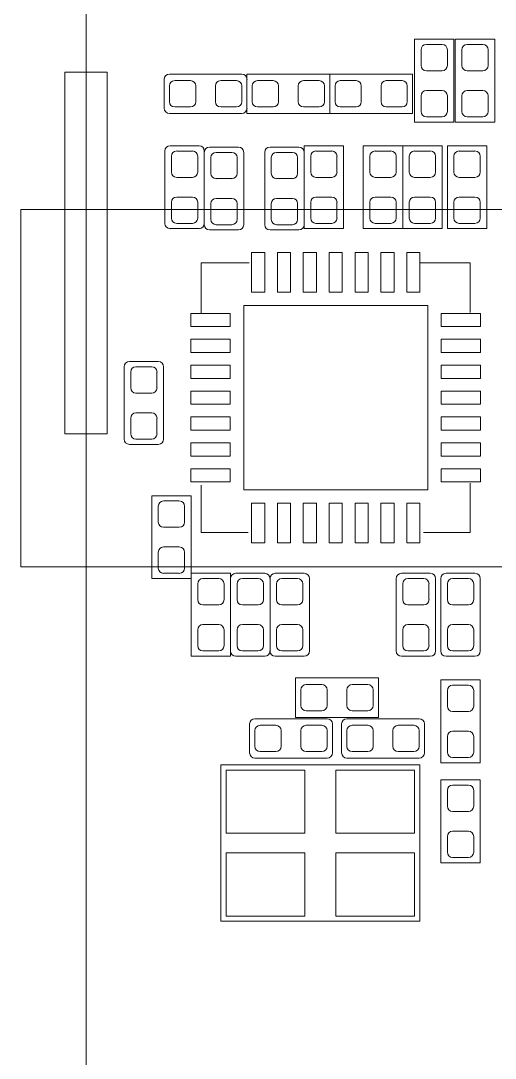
# Model space of a CAD drawing. Extents: x 14416 to 15769, y -3933 to -3562.
# Drawn here: x 14550.96 to 14560.13, y -3854.19 to -3834.16 of the extents above; entities that cross this region are included whole.
import ezdxf

# ---------------------------------------------------------------- set-up
doc = ezdxf.new("R2010")
doc.units = 0
doc.header["$LTSCALE"] = 3
doc.layers.get('0').update_dxf_attribs({"color": 2, "linetype": 'CONTINUOUS', "lineweight": 9})

msp = doc.modelspace()

# ---------------------------------------------------------------- linework, layer by layer
at = {"color": 1, "linetype": 'Continuous'}
msp.add_line((14552.224, -3821.497), (14552.224, -3855.787), dxfattribs=at)
at = {"color": 5, "linetype": 'Continuous'}
for p, q in [((14558.574, -3834.515), (14558.574, -3836.115)), ((14559.336, -3834.515), (14558.574, -3834.515)), ((14559.336, -3836.115), (14559.336, -3834.515)), ((14559.361, -3834.515), (14559.361, -3836.115)), ((14560.123, -3834.515), (14559.361, -3834.515)), ((14560.123, -3836.115), (14560.123, -3834.515)), ((14553.837, -3835.188), (14555.234, -3835.188)), ((14555.335, -3835.188), (14555.335, -3835.95)), ((14558.536, -3835.188), (14555.335, -3835.188)), ((14556.935, -3835.95), (14556.935, -3835.188)), ((14558.536, -3835.95), (14558.536, -3835.188)), ((14553.735, -3835.848), (14553.735, -3835.29)), ((14555.234, -3835.95), (14553.837, -3835.95)), ((14555.335, -3835.95), (14558.536, -3835.95)), ((14558.574, -3836.115), (14559.336, -3836.115)), ((14559.361, -3836.115), (14560.123, -3836.115)), ((14553.849, -3836.572), (14554.408, -3836.572)), ((14554.611, -3836.598), (14555.17, -3836.598)), ((14555.78, -3836.598), (14556.339, -3836.598)), ((14556.44, -3836.572), (14556.44, -3838.172)), ((14557.202, -3836.572), (14556.44, -3836.572)), ((14557.202, -3838.172), (14557.202, -3836.572)), ((14557.583, -3836.572), (14557.583, -3838.172)), ((14559.107, -3836.572), (14557.583, -3836.572)), ((14558.345, -3838.172), (14558.345, -3836.572)), ((14559.107, -3838.172), (14559.107, -3836.572)), ((14559.209, -3836.572), (14559.209, -3838.172)), ((14559.971, -3836.572), (14559.209, -3836.572)), ((14559.971, -3838.172), (14559.971, -3836.572)), ((14553.748, -3838.071), (14553.748, -3836.674)), ((14554.51, -3836.674), (14554.51, -3838.096)), ((14555.272, -3836.699), (14555.272, -3838.096)), ((14555.678, -3838.096), (14555.678, -3836.699)), ((14550.961, -3837.804), (14550.961, -3844.705)), ((14575.963, -3837.804), (14550.961, -3837.804)), ((14554.408, -3838.172), (14553.849, -3838.172)), ((14555.17, -3838.198), (14554.611, -3838.198)), ((14556.339, -3838.198), (14555.78, -3838.198)), ((14556.44, -3838.172), (14557.202, -3838.172)), ((14557.583, -3838.172), (14559.107, -3838.172)), ((14559.209, -3838.172), (14559.971, -3838.172)), ((14554.448, -3839.809), (14554.448, -3838.835)), ((14554.448, -3838.835), (14555.376, -3838.835)), ((14558.69, -3838.835), (14559.651, -3838.835)), ((14559.651, -3838.835), (14559.651, -3839.792)), ((14552.96, -3842.236), (14552.96, -3840.839)), ((14553.062, -3840.738), (14553.621, -3840.738)), ((14553.722, -3840.839), (14553.722, -3842.236)), ((14553.621, -3842.338), (14553.062, -3842.338)), ((14554.448, -3844.038), (14554.448, -3843.126)), ((14559.651, -3843.089), (14559.651, -3844.038)), ((14553.494, -3843.329), (14553.494, -3844.929)), ((14554.256, -3843.329), (14553.494, -3843.329)), ((14554.256, -3843.329), (14554.256, -3846.427)), ((14555.358, -3844.038), (14554.448, -3844.038)), ((14559.651, -3844.038), (14558.744, -3844.038)), ((14550.961, -3844.705), (14560.719, -3844.705)), ((14555.018, -3844.827), (14554.256, -3844.827)), ((14555.018, -3846.427), (14555.018, -3844.827)), ((14555.119, -3844.827), (14555.678, -3844.827)), ((14555.881, -3844.827), (14556.44, -3844.827)), ((14558.32, -3844.827), (14558.879, -3844.827)), ((14559.183, -3844.827), (14559.742, -3844.827)), ((14553.494, -3844.929), (14554.256, -3844.929)), ((14555.78, -3846.326), (14555.78, -3844.929)), ((14556.542, -3844.929), (14556.542, -3846.326)), ((14558.218, -3846.326), (14558.218, -3844.929)), ((14558.98, -3844.929), (14558.98, -3846.326)), ((14559.082, -3846.326), (14559.082, -3844.929)), ((14559.844, -3844.929), (14559.844, -3846.326)), ((14554.256, -3846.427), (14555.018, -3846.427)), ((14555.678, -3846.427), (14555.119, -3846.427)), ((14556.44, -3846.427), (14555.881, -3846.427)), ((14558.879, -3846.427), (14558.32, -3846.427)), ((14559.742, -3846.427), (14559.183, -3846.427)), ((14556.275, -3846.847), (14556.275, -3847.609)), ((14557.875, -3846.847), (14556.275, -3846.847)), ((14557.875, -3847.609), (14557.875, -3846.847)), ((14559.082, -3846.885), (14559.082, -3848.485)), ((14559.844, -3846.885), (14559.082, -3846.885)), ((14559.844, -3848.485), (14559.844, -3846.885)), ((14555.488, -3847.634), (14556.885, -3847.634)), ((14556.275, -3847.609), (14557.875, -3847.609)), ((14557.266, -3847.634), (14558.663, -3847.634)), ((14555.386, -3848.294), (14555.386, -3847.736)), ((14556.986, -3847.736), (14556.986, -3848.294)), ((14557.164, -3848.294), (14557.164, -3847.736)), ((14558.764, -3847.736), (14558.764, -3848.294)), ((14556.885, -3848.396), (14555.488, -3848.396)), ((14558.663, -3848.396), (14557.266, -3848.396)), ((14559.082, -3848.485), (14559.844, -3848.485)), ((14554.828, -3851.545), (14554.828, -3848.523)), ((14554.828, -3848.523), (14558.675, -3848.523)), ((14558.675, -3848.523), (14558.675, -3851.545)), ((14559.082, -3848.815), (14559.082, -3850.415)), ((14559.844, -3848.815), (14559.082, -3848.815)), ((14559.844, -3850.415), (14559.844, -3848.815)), ((14559.082, -3850.415), (14559.844, -3850.415)), ((14558.675, -3851.545), (14554.828, -3851.545))]:
    msp.add_line(p, q, dxfattribs=at)
at = {"color": 6, "linetype": 'Continuous'}
for p, q in [((14558.802, -3834.616), (14559.107, -3834.616)), ((14559.59, -3834.616), (14559.895, -3834.616)), ((14558.701, -3835.023), (14558.701, -3834.718)), ((14559.209, -3834.718), (14559.209, -3835.023)), ((14559.488, -3835.023), (14559.488, -3834.718)), ((14559.996, -3834.718), (14559.996, -3835.023)), ((14551.817, -3842.135), (14551.817, -3835.15)), ((14551.817, -3835.15), (14552.63, -3835.15)), ((14552.63, -3835.15), (14552.63, -3842.135)), ((14559.107, -3835.124), (14558.802, -3835.124)), ((14559.895, -3835.124), (14559.59, -3835.124)), ((14553.837, -3835.721), (14553.837, -3835.417)), ((14553.938, -3835.315), (14554.243, -3835.315)), ((14554.345, -3835.417), (14554.345, -3835.721)), ((14554.726, -3835.721), (14554.726, -3835.417)), ((14554.827, -3835.315), (14555.132, -3835.315)), ((14555.234, -3835.417), (14555.234, -3835.721)), ((14555.437, -3835.721), (14555.437, -3835.417)), ((14555.538, -3835.315), (14555.843, -3835.315)), ((14555.945, -3835.417), (14555.945, -3835.721)), ((14556.326, -3835.721), (14556.326, -3835.417)), ((14556.427, -3835.315), (14556.732, -3835.315)), ((14556.834, -3835.417), (14556.834, -3835.721)), ((14557.037, -3835.721), (14557.037, -3835.417)), ((14557.139, -3835.315), (14557.443, -3835.315)), ((14557.545, -3835.417), (14557.545, -3835.721)), ((14557.926, -3835.721), (14557.926, -3835.417)), ((14558.028, -3835.315), (14558.332, -3835.315)), ((14558.434, -3835.417), (14558.434, -3835.721)), ((14558.701, -3835.912), (14558.701, -3835.607)), ((14558.802, -3835.505), (14559.107, -3835.505)), ((14559.209, -3835.607), (14559.209, -3835.912)), ((14559.488, -3835.912), (14559.488, -3835.607)), ((14559.59, -3835.505), (14559.895, -3835.505)), ((14559.996, -3835.607), (14559.996, -3835.912)), ((14554.243, -3835.823), (14553.938, -3835.823)), ((14555.132, -3835.823), (14554.827, -3835.823)), ((14555.843, -3835.823), (14555.538, -3835.823)), ((14556.732, -3835.823), (14556.427, -3835.823)), ((14557.443, -3835.823), (14557.139, -3835.823)), ((14558.332, -3835.823), (14558.028, -3835.823)), ((14559.107, -3836.013), (14558.802, -3836.013)), ((14559.895, -3836.013), (14559.59, -3836.013)), ((14553.875, -3837.08), (14553.875, -3836.775)), ((14553.976, -3836.674), (14554.281, -3836.674)), ((14554.383, -3836.775), (14554.383, -3837.08)), ((14554.637, -3837.106), (14554.637, -3836.801)), ((14554.738, -3836.699), (14555.043, -3836.699)), ((14555.145, -3836.801), (14555.145, -3837.106)), ((14555.805, -3837.106), (14555.805, -3836.801)), ((14555.907, -3836.699), (14556.212, -3836.699)), ((14556.313, -3836.801), (14556.313, -3837.106)), ((14556.567, -3837.08), (14556.567, -3836.775)), ((14556.669, -3836.674), (14556.974, -3836.674)), ((14557.075, -3836.775), (14557.075, -3837.08)), ((14557.71, -3837.08), (14557.71, -3836.775)), ((14557.812, -3836.674), (14558.117, -3836.674)), ((14558.218, -3836.775), (14558.218, -3837.08)), ((14558.472, -3837.08), (14558.472, -3836.775)), ((14558.574, -3836.674), (14558.879, -3836.674)), ((14558.98, -3836.775), (14558.98, -3837.08)), ((14559.336, -3837.08), (14559.336, -3836.775)), ((14559.437, -3836.674), (14559.742, -3836.674)), ((14559.844, -3836.775), (14559.844, -3837.08)), ((14554.281, -3837.182), (14553.976, -3837.182)), ((14555.043, -3837.207), (14554.738, -3837.207)), ((14556.212, -3837.207), (14555.907, -3837.207)), ((14556.974, -3837.182), (14556.669, -3837.182)), ((14558.117, -3837.182), (14557.812, -3837.182)), ((14558.879, -3837.182), (14558.574, -3837.182)), ((14559.742, -3837.182), (14559.437, -3837.182)), ((14553.875, -3837.969), (14553.875, -3837.664)), ((14553.976, -3837.563), (14554.281, -3837.563)), ((14554.383, -3837.664), (14554.383, -3837.969)), ((14554.738, -3837.588), (14555.043, -3837.588)), ((14555.907, -3837.588), (14556.212, -3837.588)), ((14556.567, -3837.969), (14556.567, -3837.664)), ((14556.669, -3837.563), (14556.974, -3837.563)), ((14557.075, -3837.664), (14557.075, -3837.969)), ((14557.71, -3837.969), (14557.71, -3837.664)), ((14557.812, -3837.563), (14558.117, -3837.563)), ((14558.218, -3837.664), (14558.218, -3837.969)), ((14558.472, -3837.969), (14558.472, -3837.664)), ((14558.574, -3837.563), (14558.879, -3837.563)), ((14558.98, -3837.664), (14558.98, -3837.969)), ((14559.336, -3837.969), (14559.336, -3837.664)), ((14559.437, -3837.563), (14559.742, -3837.563)), ((14559.844, -3837.664), (14559.844, -3837.969)), ((14554.637, -3837.995), (14554.637, -3837.69)), ((14555.145, -3837.69), (14555.145, -3837.995)), ((14555.805, -3837.995), (14555.805, -3837.69)), ((14556.313, -3837.69), (14556.313, -3837.995)), ((14554.281, -3838.071), (14553.976, -3838.071)), ((14556.974, -3838.071), (14556.669, -3838.071)), ((14558.117, -3838.071), (14557.812, -3838.071)), ((14558.879, -3838.071), (14558.574, -3838.071)), ((14559.742, -3838.071), (14559.437, -3838.071)), ((14555.043, -3838.096), (14554.738, -3838.096)), ((14556.212, -3838.096), (14555.907, -3838.096)), ((14555.423, -3839.398), (14555.423, -3838.636)), ((14555.423, -3838.636), (14555.677, -3838.636)), ((14555.677, -3838.636), (14555.677, -3839.398)), ((14555.923, -3839.398), (14555.923, -3838.636)), ((14555.923, -3838.636), (14556.177, -3838.636)), ((14556.177, -3838.636), (14556.177, -3839.398)), ((14556.423, -3839.398), (14556.423, -3838.636)), ((14556.423, -3838.636), (14556.677, -3838.636)), ((14556.677, -3838.636), (14556.677, -3839.398)), ((14556.923, -3839.398), (14556.923, -3838.636)), ((14556.923, -3838.636), (14557.177, -3838.636)), ((14557.177, -3838.636), (14557.177, -3839.398)), ((14557.423, -3839.398), (14557.423, -3838.636)), ((14557.423, -3838.636), (14557.677, -3838.636)), ((14557.677, -3838.636), (14557.677, -3839.398)), ((14557.923, -3839.398), (14557.923, -3838.636)), ((14557.923, -3838.636), (14558.177, -3838.636)), ((14558.177, -3838.636), (14558.177, -3839.398)), ((14558.423, -3839.398), (14558.423, -3838.636)), ((14558.423, -3838.636), (14558.677, -3838.636)), ((14558.677, -3838.636), (14558.677, -3839.398)), ((14555.677, -3839.398), (14555.423, -3839.398)), ((14556.177, -3839.398), (14555.923, -3839.398)), ((14556.677, -3839.398), (14556.423, -3839.398)), ((14557.177, -3839.398), (14556.923, -3839.398)), ((14557.677, -3839.398), (14557.423, -3839.398)), ((14558.177, -3839.398), (14557.923, -3839.398)), ((14558.677, -3839.398), (14558.423, -3839.398)), ((14555.272, -3843.214), (14555.272, -3839.658)), ((14555.272, -3839.658), (14558.828, -3839.658)), ((14558.828, -3839.658), (14558.828, -3843.214)), ((14554.25, -3840.063), (14554.25, -3839.809)), ((14554.25, -3839.809), (14555.012, -3839.809)), ((14555.012, -3839.809), (14555.012, -3840.063)), ((14559.088, -3840.063), (14559.088, -3839.809)), ((14559.088, -3839.809), (14559.85, -3839.809)), ((14559.85, -3839.809), (14559.85, -3840.063)), ((14555.012, -3840.063), (14554.25, -3840.063)), ((14559.85, -3840.063), (14559.088, -3840.063)), ((14554.25, -3840.563), (14554.25, -3840.309)), ((14554.25, -3840.309), (14555.012, -3840.309)), ((14555.012, -3840.309), (14555.012, -3840.563)), ((14559.088, -3840.563), (14559.088, -3840.309)), ((14559.088, -3840.309), (14559.85, -3840.309)), ((14559.85, -3840.309), (14559.85, -3840.563)), ((14555.012, -3840.563), (14554.25, -3840.563)), ((14559.85, -3840.563), (14559.088, -3840.563)), ((14553.189, -3840.839), (14553.494, -3840.839)), ((14554.25, -3841.063), (14554.25, -3840.809)), ((14554.25, -3840.809), (14555.012, -3840.809)), ((14555.012, -3840.809), (14555.012, -3841.063)), ((14559.088, -3841.063), (14559.088, -3840.809)), ((14559.088, -3840.809), (14559.85, -3840.809)), ((14559.85, -3840.809), (14559.85, -3841.063)), ((14553.087, -3841.246), (14553.087, -3840.941)), ((14553.595, -3840.941), (14553.595, -3841.246)), ((14555.012, -3841.063), (14554.25, -3841.063)), ((14559.85, -3841.063), (14559.088, -3841.063)), ((14553.494, -3841.347), (14553.189, -3841.347)), ((14554.25, -3841.563), (14554.25, -3841.309)), ((14554.25, -3841.309), (14555.012, -3841.309)), ((14555.012, -3841.309), (14555.012, -3841.563)), ((14559.088, -3841.563), (14559.088, -3841.309)), ((14559.088, -3841.309), (14559.85, -3841.309)), ((14559.85, -3841.309), (14559.85, -3841.563)), ((14555.012, -3841.563), (14554.25, -3841.563)), ((14559.85, -3841.563), (14559.088, -3841.563)), ((14553.087, -3842.135), (14553.087, -3841.83)), ((14553.189, -3841.728), (14553.494, -3841.728)), ((14553.595, -3841.83), (14553.595, -3842.135)), ((14554.25, -3842.063), (14554.25, -3841.809)), ((14554.25, -3841.809), (14555.012, -3841.809)), ((14555.012, -3841.809), (14555.012, -3842.063)), ((14559.088, -3842.063), (14559.088, -3841.809)), ((14559.088, -3841.809), (14559.85, -3841.809)), ((14559.85, -3841.809), (14559.85, -3842.063)), ((14555.012, -3842.063), (14554.25, -3842.063)), ((14559.85, -3842.063), (14559.088, -3842.063)), ((14552.63, -3842.135), (14551.817, -3842.135)), ((14553.494, -3842.236), (14553.189, -3842.236)), ((14554.25, -3842.563), (14554.25, -3842.309)), ((14554.25, -3842.309), (14555.012, -3842.309)), ((14555.012, -3842.309), (14555.012, -3842.563)), ((14559.088, -3842.563), (14559.088, -3842.309)), ((14559.088, -3842.309), (14559.85, -3842.309)), ((14559.85, -3842.309), (14559.85, -3842.563)), ((14555.012, -3842.563), (14554.25, -3842.563)), ((14559.85, -3842.563), (14559.088, -3842.563)), ((14554.25, -3843.063), (14554.25, -3842.809)), ((14554.25, -3842.809), (14555.012, -3842.809)), ((14555.012, -3842.809), (14555.012, -3843.063)), ((14559.088, -3843.063), (14559.088, -3842.809)), ((14559.088, -3842.809), (14559.85, -3842.809)), ((14559.85, -3842.809), (14559.85, -3843.063)), ((14555.012, -3843.063), (14554.25, -3843.063)), ((14559.85, -3843.063), (14559.088, -3843.063)), ((14558.828, -3843.214), (14555.272, -3843.214)), ((14553.722, -3843.43), (14554.027, -3843.43)), ((14555.423, -3844.236), (14555.423, -3843.474)), ((14555.423, -3843.474), (14555.677, -3843.474)), ((14555.677, -3843.474), (14555.677, -3844.236)), ((14555.923, -3844.236), (14555.923, -3843.474)), ((14555.923, -3843.474), (14556.177, -3843.474)), ((14556.177, -3843.474), (14556.177, -3844.236)), ((14556.423, -3844.236), (14556.423, -3843.474)), ((14556.423, -3843.474), (14556.677, -3843.474)), ((14556.677, -3843.474), (14556.677, -3844.236)), ((14556.923, -3844.236), (14556.923, -3843.474)), ((14556.923, -3843.474), (14557.177, -3843.474)), ((14557.177, -3843.474), (14557.177, -3844.236)), ((14557.423, -3844.236), (14557.423, -3843.474)), ((14557.423, -3843.474), (14557.677, -3843.474)), ((14557.677, -3843.474), (14557.677, -3844.236)), ((14557.923, -3844.236), (14557.923, -3843.474)), ((14557.923, -3843.474), (14558.177, -3843.474)), ((14558.177, -3843.474), (14558.177, -3844.236)), ((14558.423, -3844.236), (14558.423, -3843.474)), ((14558.423, -3843.474), (14558.677, -3843.474)), ((14558.677, -3843.474), (14558.677, -3844.236)), ((14553.621, -3843.837), (14553.621, -3843.532)), ((14554.129, -3843.532), (14554.129, -3843.837)), ((14554.027, -3843.938), (14553.722, -3843.938)), ((14555.677, -3844.236), (14555.423, -3844.236)), ((14556.177, -3844.236), (14555.923, -3844.236)), ((14556.677, -3844.236), (14556.423, -3844.236)), ((14557.177, -3844.236), (14556.923, -3844.236)), ((14557.677, -3844.236), (14557.423, -3844.236)), ((14558.177, -3844.236), (14557.923, -3844.236)), ((14558.677, -3844.236), (14558.423, -3844.236)), ((14553.621, -3844.726), (14553.621, -3844.421)), ((14553.722, -3844.319), (14554.027, -3844.319)), ((14554.129, -3844.421), (14554.129, -3844.726)), ((14554.027, -3844.827), (14553.722, -3844.827)), ((14554.383, -3845.335), (14554.383, -3845.03)), ((14554.484, -3844.929), (14554.789, -3844.929)), ((14554.891, -3845.03), (14554.891, -3845.335)), ((14555.145, -3845.335), (14555.145, -3845.03)), ((14555.246, -3844.929), (14555.551, -3844.929)), ((14555.653, -3845.03), (14555.653, -3845.335)), ((14555.907, -3845.335), (14555.907, -3845.03)), ((14556.008, -3844.929), (14556.313, -3844.929)), ((14556.415, -3845.03), (14556.415, -3845.335)), ((14558.345, -3845.335), (14558.345, -3845.03)), ((14558.447, -3844.929), (14558.752, -3844.929)), ((14558.853, -3845.03), (14558.853, -3845.335)), ((14559.209, -3845.335), (14559.209, -3845.03)), ((14559.31, -3844.929), (14559.615, -3844.929)), ((14559.717, -3845.03), (14559.717, -3845.335)), ((14554.789, -3845.437), (14554.484, -3845.437)), ((14555.551, -3845.437), (14555.246, -3845.437)), ((14556.313, -3845.437), (14556.008, -3845.437)), ((14558.752, -3845.437), (14558.447, -3845.437)), ((14559.615, -3845.437), (14559.31, -3845.437)), ((14554.484, -3845.818), (14554.789, -3845.818)), ((14555.246, -3845.818), (14555.551, -3845.818)), ((14556.008, -3845.818), (14556.313, -3845.818)), ((14558.447, -3845.818), (14558.752, -3845.818)), ((14559.31, -3845.818), (14559.615, -3845.818)), ((14554.383, -3846.224), (14554.383, -3845.919)), ((14554.891, -3845.919), (14554.891, -3846.224)), ((14555.145, -3846.224), (14555.145, -3845.919)), ((14555.653, -3845.919), (14555.653, -3846.224)), ((14555.907, -3846.224), (14555.907, -3845.919)), ((14556.415, -3845.919), (14556.415, -3846.224)), ((14558.345, -3846.224), (14558.345, -3845.919)), ((14558.853, -3845.919), (14558.853, -3846.224)), ((14559.209, -3846.224), (14559.209, -3845.919)), ((14559.717, -3845.919), (14559.717, -3846.224)), ((14554.789, -3846.326), (14554.484, -3846.326)), ((14555.551, -3846.326), (14555.246, -3846.326)), ((14556.313, -3846.326), (14556.008, -3846.326)), ((14558.752, -3846.326), (14558.447, -3846.326)), ((14559.615, -3846.326), (14559.31, -3846.326)), ((14556.377, -3847.38), (14556.377, -3847.075)), ((14556.478, -3846.974), (14556.783, -3846.974)), ((14556.885, -3847.075), (14556.885, -3847.38)), ((14557.266, -3847.38), (14557.266, -3847.075)), ((14557.367, -3846.974), (14557.672, -3846.974)), ((14557.774, -3847.075), (14557.774, -3847.38)), ((14559.209, -3847.393), (14559.209, -3847.088)), ((14559.31, -3846.986), (14559.615, -3846.986)), ((14559.717, -3847.088), (14559.717, -3847.393)), ((14556.783, -3847.482), (14556.478, -3847.482)), ((14557.672, -3847.482), (14557.367, -3847.482)), ((14559.615, -3847.494), (14559.31, -3847.494)), ((14555.488, -3848.167), (14555.488, -3847.863)), ((14555.589, -3847.761), (14555.894, -3847.761)), ((14555.996, -3847.863), (14555.996, -3848.167)), ((14556.377, -3848.167), (14556.377, -3847.863)), ((14556.478, -3847.761), (14556.783, -3847.761)), ((14556.885, -3847.863), (14556.885, -3848.167)), ((14557.266, -3848.167), (14557.266, -3847.863)), ((14557.367, -3847.761), (14557.672, -3847.761)), ((14557.774, -3847.863), (14557.774, -3848.167)), ((14558.155, -3848.167), (14558.155, -3847.863)), ((14558.256, -3847.761), (14558.561, -3847.761)), ((14558.663, -3847.863), (14558.663, -3848.167)), ((14559.31, -3847.875), (14559.615, -3847.875)), ((14559.209, -3848.282), (14559.209, -3847.977)), ((14559.717, -3847.977), (14559.717, -3848.282)), ((14555.894, -3848.269), (14555.589, -3848.269)), ((14556.783, -3848.269), (14556.478, -3848.269)), ((14557.672, -3848.269), (14557.367, -3848.269)), ((14558.561, -3848.269), (14558.256, -3848.269)), ((14559.615, -3848.383), (14559.31, -3848.383)), ((14554.93, -3849.844), (14554.93, -3848.625)), ((14554.93, -3848.625), (14556.454, -3848.625)), ((14556.454, -3848.625), (14556.454, -3849.844)), ((14557.05, -3849.844), (14557.05, -3848.625)), ((14557.05, -3848.625), (14558.574, -3848.625)), ((14558.574, -3848.625), (14558.574, -3849.844)), ((14559.209, -3849.323), (14559.209, -3849.018)), ((14559.31, -3848.917), (14559.615, -3848.917)), ((14559.717, -3849.018), (14559.717, -3849.323)), ((14559.615, -3849.425), (14559.31, -3849.425)), ((14556.454, -3849.844), (14554.93, -3849.844)), ((14558.574, -3849.844), (14557.05, -3849.844)), ((14559.31, -3849.806), (14559.615, -3849.806)), ((14559.209, -3850.212), (14559.209, -3849.907)), ((14559.717, -3849.907), (14559.717, -3850.212)), ((14554.93, -3851.444), (14554.93, -3850.224)), ((14554.93, -3850.224), (14556.454, -3850.224)), ((14556.454, -3850.224), (14556.454, -3851.444)), ((14557.05, -3851.444), (14557.05, -3850.224)), ((14557.05, -3850.224), (14558.574, -3850.224)), ((14558.574, -3850.224), (14558.574, -3851.444)), ((14559.615, -3850.314), (14559.31, -3850.314)), ((14556.454, -3851.444), (14554.93, -3851.444)), ((14558.574, -3851.444), (14557.05, -3851.444))]:
    msp.add_line(p, q, dxfattribs=at)
for centre, start, end in [((14558.802, -3834.718), 90, 180), ((14559.107, -3834.718), 360, 90), ((14559.59, -3834.718), 90, 180), ((14559.895, -3834.718), 360, 90), ((14558.802, -3835.023), 180, 270), ((14559.107, -3835.023), 270, 0), ((14559.59, -3835.023), 180, 270), ((14559.895, -3835.023), 270, 0), ((14553.938, -3835.417), 90, 180), ((14554.243, -3835.417), 360, 90), ((14554.827, -3835.417), 90, 180), ((14555.132, -3835.417), 360, 90), ((14555.538, -3835.417), 90, 180), ((14555.843, -3835.417), 360, 90), ((14556.427, -3835.417), 90, 180), ((14556.732, -3835.417), 360, 90), ((14557.139, -3835.417), 90, 180), ((14557.443, -3835.417), 360, 90), ((14558.028, -3835.417), 90, 180), ((14558.332, -3835.417), 360, 90), ((14558.802, -3835.607), 90, 180), ((14559.107, -3835.607), 360, 90), ((14559.59, -3835.607), 90, 180), ((14559.895, -3835.607), 360, 90), ((14553.938, -3835.721), 180, 270), ((14554.243, -3835.721), 270, 0), ((14554.827, -3835.721), 180, 270), ((14555.132, -3835.721), 270, 0), ((14555.538, -3835.721), 180, 270), ((14555.843, -3835.721), 270, 0), ((14556.427, -3835.721), 180, 270), ((14556.732, -3835.721), 270, 0), ((14557.139, -3835.721), 180, 270), ((14557.443, -3835.721), 270, 0), ((14558.028, -3835.721), 180, 270), ((14558.332, -3835.721), 270, 0), ((14558.802, -3835.912), 180, 270), ((14559.107, -3835.912), 270, 0), ((14559.59, -3835.912), 180, 270), ((14559.895, -3835.912), 270, 0), ((14553.976, -3836.775), 90, 180), ((14554.281, -3836.775), 360, 90), ((14554.738, -3836.801), 90, 180), ((14555.043, -3836.801), 360, 90), ((14555.907, -3836.801), 90, 180), ((14556.212, -3836.801), 360, 90), ((14556.669, -3836.775), 90, 180), ((14556.974, -3836.775), 360, 90), ((14557.812, -3836.775), 90, 180), ((14558.117, -3836.775), 360, 90), ((14558.574, -3836.775), 90, 180), ((14558.879, -3836.775), 360, 90), ((14559.437, -3836.775), 90, 180), ((14559.742, -3836.775), 360, 90), ((14553.976, -3837.08), 180, 270), ((14554.281, -3837.08), 270, 0), ((14554.738, -3837.106), 180, 270), ((14555.043, -3837.106), 270, 0), ((14555.907, -3837.106), 180, 270), ((14556.212, -3837.106), 270, 0), ((14556.669, -3837.08), 180, 270), ((14556.974, -3837.08), 270, 0), ((14557.812, -3837.08), 180, 270), ((14558.117, -3837.08), 270, 0), ((14558.574, -3837.08), 180, 270), ((14558.879, -3837.08), 270, 0), ((14559.437, -3837.08), 180, 270), ((14559.742, -3837.08), 270, 0), ((14553.976, -3837.664), 90, 180), ((14554.281, -3837.664), 360, 90), ((14554.738, -3837.69), 90, 180), ((14555.043, -3837.69), 360, 90), ((14555.907, -3837.69), 90, 180), ((14556.212, -3837.69), 360, 90), ((14556.669, -3837.664), 90, 180), ((14556.974, -3837.664), 360, 90), ((14557.812, -3837.664), 90, 180), ((14558.117, -3837.664), 360, 90), ((14558.574, -3837.664), 90, 180), ((14558.879, -3837.664), 360, 90), ((14559.437, -3837.664), 90, 180), ((14559.742, -3837.664), 360, 90), ((14553.976, -3837.969), 180, 270), ((14554.281, -3837.969), 270, 0), ((14554.738, -3837.995), 180, 270), ((14555.043, -3837.995), 270, 0), ((14555.907, -3837.995), 180, 270), ((14556.212, -3837.995), 270, 0), ((14556.669, -3837.969), 180, 270), ((14556.974, -3837.969), 270, 0), ((14557.812, -3837.969), 180, 270), ((14558.117, -3837.969), 270, 0), ((14558.574, -3837.969), 180, 270), ((14558.879, -3837.969), 270, 0), ((14559.437, -3837.969), 180, 270), ((14559.742, -3837.969), 270, 0), ((14553.189, -3840.941), 90, 180), ((14553.494, -3840.941), 360, 90), ((14553.189, -3841.246), 180, 270), ((14553.494, -3841.246), 270, 0), ((14553.189, -3841.83), 90, 180), ((14553.494, -3841.83), 360, 90), ((14553.189, -3842.135), 180, 270), ((14553.494, -3842.135), 270, 0), ((14553.722, -3843.532), 90, 180), ((14554.027, -3843.532), 360, 90), ((14553.722, -3843.837), 180, 270), ((14554.027, -3843.837), 270, 0), ((14553.722, -3844.421), 90, 180), ((14554.027, -3844.421), 360, 90), ((14553.722, -3844.726), 180, 270), ((14554.027, -3844.726), 270, 0), ((14554.484, -3845.03), 90, 180), ((14554.789, -3845.03), 360, 90), ((14555.246, -3845.03), 90, 180), ((14555.551, -3845.03), 360, 90), ((14556.008, -3845.03), 90, 180), ((14556.313, -3845.03), 360, 90), ((14558.447, -3845.03), 90, 180), ((14558.752, -3845.03), 360, 90), ((14559.31, -3845.03), 90, 180), ((14559.615, -3845.03), 360, 90), ((14554.484, -3845.335), 180, 270), ((14554.789, -3845.335), 270, 0), ((14555.246, -3845.335), 180, 270), ((14555.551, -3845.335), 270, 0), ((14556.008, -3845.335), 180, 270), ((14556.313, -3845.335), 270, 0), ((14558.447, -3845.335), 180, 270), ((14558.752, -3845.335), 270, 0), ((14559.31, -3845.335), 180, 270), ((14559.615, -3845.335), 270, 0), ((14554.484, -3845.919), 90, 180), ((14554.789, -3845.919), 360, 90), ((14555.246, -3845.919), 90, 180), ((14555.551, -3845.919), 360, 90), ((14556.008, -3845.919), 90, 180), ((14556.313, -3845.919), 360, 90), ((14558.447, -3845.919), 90, 180), ((14558.752, -3845.919), 360, 90), ((14559.31, -3845.919), 90, 180), ((14559.615, -3845.919), 360, 90), ((14554.484, -3846.224), 180, 270), ((14554.789, -3846.224), 270, 0), ((14555.246, -3846.224), 180, 270), ((14555.551, -3846.224), 270, 0), ((14556.008, -3846.224), 180, 270), ((14556.313, -3846.224), 270, 0), ((14558.447, -3846.224), 180, 270), ((14558.752, -3846.224), 270, 0), ((14559.31, -3846.224), 180, 270), ((14559.615, -3846.224), 270, 0), ((14556.478, -3847.075), 90, 180), ((14556.783, -3847.075), 360, 90), ((14557.367, -3847.075), 90, 180), ((14557.672, -3847.075), 360, 90), ((14559.31, -3847.088), 90, 180), ((14559.615, -3847.088), 360, 90), ((14556.478, -3847.38), 180, 270), ((14556.783, -3847.38), 270, 0), ((14557.367, -3847.38), 180, 270), ((14557.672, -3847.38), 270, 0), ((14559.31, -3847.393), 180, 270), ((14559.615, -3847.393), 270, 0), ((14555.589, -3847.863), 90, 180), ((14555.894, -3847.863), 360, 90), ((14556.478, -3847.863), 90, 180), ((14556.783, -3847.863), 360, 90), ((14557.367, -3847.863), 90, 180), ((14557.672, -3847.863), 360, 90), ((14558.256, -3847.863), 90, 180), ((14558.561, -3847.863), 360, 90), ((14559.31, -3847.977), 90, 180), ((14559.615, -3847.977), 360, 90), ((14555.589, -3848.167), 180, 270), ((14555.894, -3848.167), 270, 0), ((14556.478, -3848.167), 180, 270), ((14556.783, -3848.167), 270, 0), ((14557.367, -3848.167), 180, 270), ((14557.672, -3848.167), 270, 0), ((14558.256, -3848.167), 180, 270), ((14558.561, -3848.167), 270, 0), ((14559.31, -3848.282), 180, 270), ((14559.615, -3848.282), 270, 0), ((14559.31, -3849.018), 90, 180), ((14559.615, -3849.018), 360, 90), ((14559.31, -3849.323), 180, 270), ((14559.615, -3849.323), 270, 0), ((14559.31, -3849.907), 90, 180), ((14559.615, -3849.907), 360, 90), ((14559.31, -3850.212), 180, 270), ((14559.615, -3850.212), 270, 0)]:
    msp.add_arc(centre, 0.102, start, end, dxfattribs=at)
at = {"color": 5, "linetype": 'Continuous'}
for centre, start, end in [((14553.837, -3835.29), 90, 180), ((14555.234, -3835.29), 360, 90), ((14553.837, -3835.848), 180, 270), ((14555.234, -3835.848), 270, 0), ((14553.849, -3836.674), 90, 180), ((14554.408, -3836.674), 360, 90), ((14554.611, -3836.699), 90, 180), ((14555.17, -3836.699), 360, 90), ((14555.78, -3836.699), 90, 180), ((14556.339, -3836.699), 360, 90), ((14553.849, -3838.071), 180, 270), ((14554.408, -3838.071), 270, 0), ((14554.611, -3838.096), 180, 270), ((14555.17, -3838.096), 270, 0), ((14555.78, -3838.096), 180, 270), ((14556.339, -3838.096), 270, 0), ((14553.062, -3840.839), 90, 180), ((14553.621, -3840.839), 360, 90), ((14553.062, -3842.236), 180, 270), ((14553.621, -3842.236), 270, 0), ((14555.119, -3844.929), 90, 180), ((14555.678, -3844.929), 360, 90), ((14555.881, -3844.929), 90, 180), ((14556.44, -3844.929), 360, 90), ((14558.32, -3844.929), 90, 180), ((14558.879, -3844.929), 360, 90), ((14559.183, -3844.929), 90, 180), ((14559.742, -3844.929), 360, 90), ((14555.119, -3846.326), 180, 270), ((14555.678, -3846.326), 270, 0), ((14555.881, -3846.326), 180, 270), ((14556.44, -3846.326), 270, 0), ((14558.32, -3846.326), 180, 270), ((14558.879, -3846.326), 270, 0), ((14559.183, -3846.326), 180, 270), ((14559.742, -3846.326), 270, 0), ((14555.488, -3847.736), 90, 180), ((14556.885, -3847.736), 360, 90), ((14557.266, -3847.736), 90, 180), ((14558.663, -3847.736), 360, 90), ((14555.488, -3848.294), 180, 270), ((14556.885, -3848.294), 270, 0), ((14557.266, -3848.294), 180, 270), ((14558.663, -3848.294), 270, 0)]:
    msp.add_arc(centre, 0.102, start, end, dxfattribs=at)

doc.saveas('drawing.dxf')
